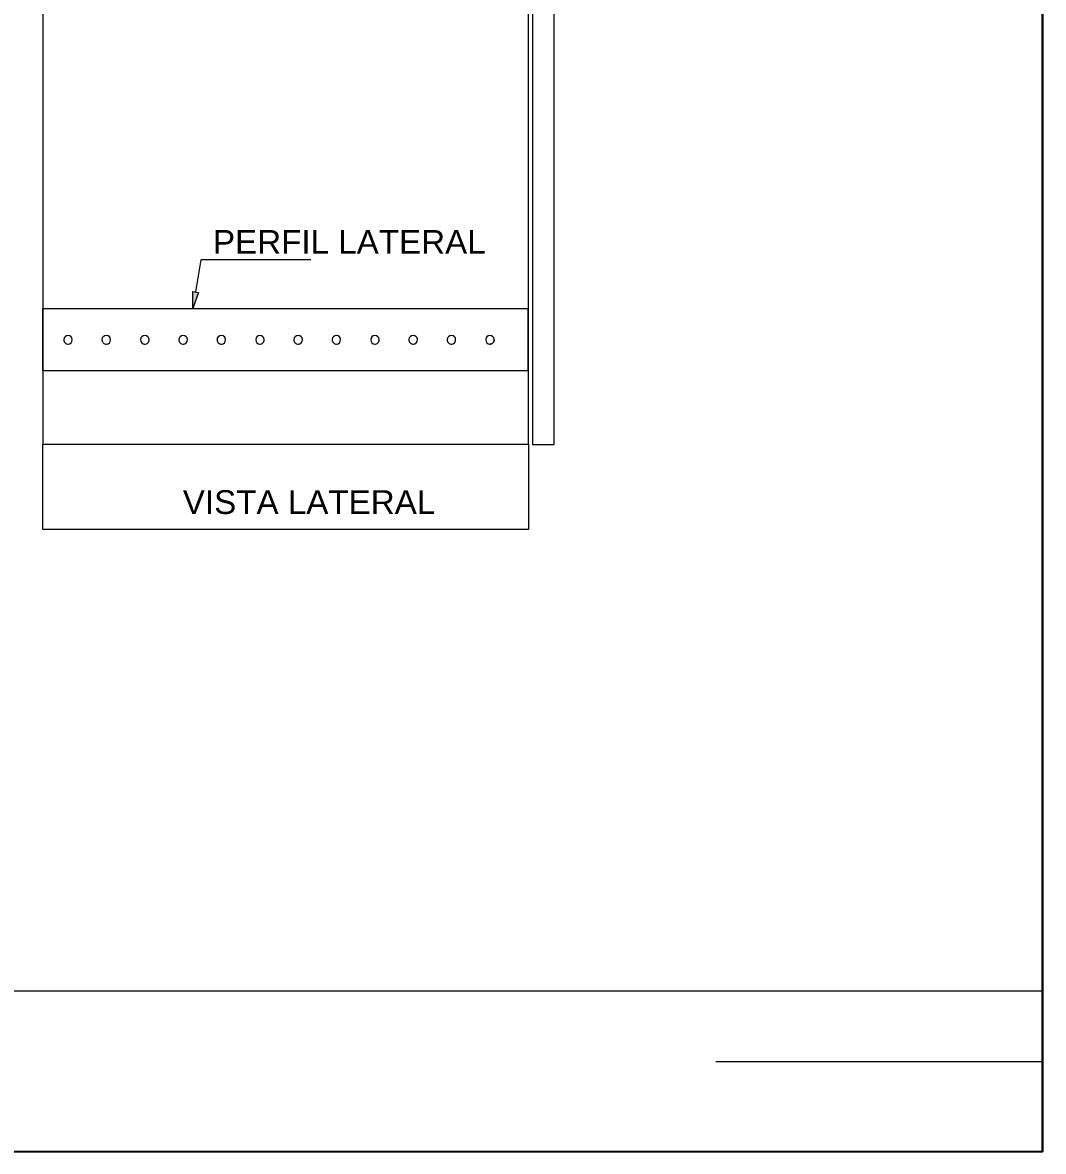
# Model space of a CAD drawing. Header units: millimetres. Extents: x 1004 to 59588, y 686 to 38112.
# Drawn here: x 18243 to 19438, y 10511 to 11833 of the extents above; entities that cross this region are included whole.
import ezdxf

# ---------------------------------------------------------------- set-up
doc = ezdxf.new("R2010")
doc.units = ezdxf.units.MM
for name, color, linetype in [('PDF4_Geometry', 7, 'Continuous'), ('PDF4_Solid Fills', 7, 'Continuous'), ('PDF4_Text', 7, 'Continuous')]:
    doc.layers.add(name, color=color, linetype=linetype)
doc.styles.add('PDF Arial', font='arial.ttf')

msp = doc.modelspace()

# ---------------------------------------------------------------- linework, layer by layer
at = {"layer": 'PDF4_Geometry', "lineweight": 25}
for points in [[(19437.16, 13317.07), (15354.22, 13317.07), (15354.22, 10510.6), (19437.16, 10510.6)], [(19437.16, 10510.6), (19437.16, 13317.07)]]:
    msp.add_lwpolyline(points, close=True, dxfattribs=at)
at = {"layer": 'PDF4_Geometry', "lineweight": 0}
for points in [[(18835.4, 13234.71), (18266.58, 13234.71), (18266.58, 11339.42), (18835.4, 11339.42)], [(18865.4, 13234.71), (18840.11, 13234.71), (18840.11, 11338.83), (18865.4, 11338.83)], [(18448.93, 11517.07), (18442.46, 11498.24), (18442.46, 11518.24)], [(18266.58, 11425.3), (18266.58, 11498.24), (18834.81, 11498.24), (18834.81, 11425.3)], [(18835.4, 11239.42), (18266.58, 11239.42), (18266.58, 11339.42), (18835.4, 11339.42)]]:
    msp.add_lwpolyline(points, close=True, dxfattribs=at)
msp.add_lwpolyline([(18580.69, 11555.3), (18451.87, 11555.3), (18445.4, 11517.65)], dxfattribs=at)
msp.add_lwpolyline([(18790.11, 11456.48, 0.4166667), (18795.4, 11461.77, -0.4166667)], format="xyb", close=True, dxfattribs=at)
at = {"layer": 'PDF4_Geometry', "lineweight": 9}
for points in [[(15354.22, 10698.83), (19438.34, 10698.83)], [(19054.81, 10615.89), (19436.58, 10615.89)]]:
    msp.add_lwpolyline(points, dxfattribs=at)
at = {"layer": 'PDF4_Geometry', "lineweight": 25}
msp.add_lwpolyline([(15354.22, 10510.6), (19437.16, 10510.6)], dxfattribs=at)
msp.add_lwpolyline([(15354.22, 10510.6), (19437.16, 10510.6)], dxfattribs=at)
at = {"layer": 'PDF4_Geometry', "lineweight": 0}
for centre, start, end in [((18296.55, 11461.75), 179.76027, 270.23973), ((18341.26, 11461.75), 179.76027, 270.23973), ((18386.01, 11461.75), 269.76027, 0.23973), ((18431.26, 11461.75), 179.76027, 270.23973), ((18475.97, 11461.75), 179.76027, 270.23973), ((18520.72, 11461.75), 269.76027, 0.23973), ((18565.97, 11461.75), 179.76027, 270.23973), ((18610.67, 11461.75), 179.76027, 270.23973), ((18655.42, 11461.75), 269.76027, 0.23973), ((18700.67, 11461.75), 179.76027, 270.23973), ((18745.38, 11461.75), 179.76027, 270.23973)]:
    msp.add_arc(centre, 5.27, start, end, dxfattribs=at)
for points in [[(18296.58, 11466.48), (18293.63, 11466.48), (18291.28, 11464.71), (18291.28, 11461.77)], [(18301.28, 11461.77), (18301.28, 11464.71), (18298.93, 11466.48), (18296.58, 11466.48)], [(18296.58, 11456.48), (18298.93, 11456.48), (18301.28, 11458.83), (18301.28, 11461.77)], [(18341.28, 11466.48), (18338.34, 11466.48), (18335.99, 11464.71), (18335.99, 11461.77)], [(18345.99, 11461.77), (18345.99, 11464.71), (18344.22, 11466.48), (18341.28, 11466.48)], [(18341.28, 11456.48), (18344.22, 11456.48), (18345.99, 11458.83), (18345.99, 11461.77)], [(18385.99, 11466.48), (18383.63, 11466.48), (18381.28, 11464.71), (18381.28, 11461.77)], [(18381.28, 11461.77), (18381.28, 11458.83), (18383.63, 11456.48), (18385.99, 11456.48)], [(18391.28, 11461.77), (18391.28, 11464.71), (18388.93, 11466.48), (18385.99, 11466.48)], [(18431.28, 11466.48), (18428.34, 11466.48), (18425.99, 11464.71), (18425.99, 11461.77)], [(18435.99, 11461.77), (18435.99, 11464.71), (18433.63, 11466.48), (18431.28, 11466.48)], [(18431.28, 11456.48), (18433.63, 11456.48), (18435.99, 11458.83), (18435.99, 11461.77)], [(18475.99, 11466.48), (18473.05, 11466.48), (18470.69, 11464.71), (18470.69, 11461.77)], [(18480.69, 11461.77), (18480.69, 11464.71), (18478.93, 11466.48), (18475.99, 11466.48)], [(18475.99, 11456.48), (18478.93, 11456.48), (18480.69, 11458.83), (18480.69, 11461.77)], [(18520.69, 11466.48), (18518.34, 11466.48), (18515.99, 11464.71), (18515.99, 11461.77)], [(18515.99, 11461.77), (18515.99, 11458.83), (18518.34, 11456.48), (18520.69, 11456.48)], [(18525.99, 11461.77), (18525.99, 11464.71), (18523.63, 11466.48), (18520.69, 11466.48)], [(18565.99, 11466.48), (18563.05, 11466.48), (18560.69, 11464.71), (18560.69, 11461.77)], [(18570.69, 11461.77), (18570.69, 11464.71), (18568.34, 11466.48), (18565.99, 11466.48)], [(18565.99, 11456.48), (18568.34, 11456.48), (18570.69, 11458.83), (18570.69, 11461.77)], [(18610.69, 11466.48), (18607.75, 11466.48), (18605.4, 11464.71), (18605.4, 11461.77)], [(18615.4, 11461.77), (18615.4, 11464.71), (18613.63, 11466.48), (18610.69, 11466.48)], [(18610.69, 11456.48), (18613.63, 11456.48), (18615.4, 11458.83), (18615.4, 11461.77)], [(18655.4, 11466.48), (18653.05, 11466.48), (18650.69, 11464.71), (18650.69, 11461.77)], [(18650.69, 11461.77), (18650.69, 11458.83), (18653.05, 11456.48), (18655.4, 11456.48)], [(18660.69, 11461.77), (18660.69, 11464.71), (18658.34, 11466.48), (18655.4, 11466.48)], [(18700.69, 11466.48), (18697.75, 11466.48), (18695.4, 11464.71), (18695.4, 11461.77)], [(18705.4, 11461.77), (18705.4, 11464.71), (18703.05, 11466.48), (18700.69, 11466.48)], [(18700.69, 11456.48), (18703.05, 11456.48), (18705.4, 11458.83), (18705.4, 11461.77)], [(18745.4, 11466.48), (18742.46, 11466.48), (18740.11, 11464.71), (18740.11, 11461.77)], [(18750.11, 11461.77), (18750.11, 11464.71), (18748.34, 11466.48), (18745.4, 11466.48)], [(18745.4, 11456.48), (18748.34, 11456.48), (18750.11, 11458.83), (18750.11, 11461.77)], [(18790.11, 11466.48), (18787.16, 11466.48), (18785.4, 11464.71), (18785.4, 11461.77)], [(18790.11, 11466.48), (18787.16, 11466.48), (18785.4, 11464.71), (18785.4, 11461.77)], [(18785.4, 11461.77), (18785.4, 11458.83), (18787.16, 11456.48), (18790.11, 11456.48)], [(18785.4, 11461.77), (18785.4, 11458.83), (18787.16, 11456.48), (18790.11, 11456.48)], [(18795.4, 11461.77), (18795.4, 11464.71), (18793.05, 11466.48), (18790.11, 11466.48)], [(18795.4, 11461.77), (18795.4, 11464.71), (18793.05, 11466.48), (18790.11, 11466.48)]]:
    msp.add_open_spline(points, degree=3, dxfattribs=at)
at = {"layer": 'PDF4_Solid Fills', "lineweight": 0, "transparency": 33554559}
msp.add_solid([(18448.93, 11517.07), (18442.46, 11498.24), (18442.46, 11518.24)], dxfattribs=at)

# ---------------------------------------------------------------- texts
at = {"layer": 'PDF4_Text', "char_height": 27.7907, "attachment_point": 7, "style": 'PDF Arial'}
for s, insert in [('PERFIL LATERAL', (18465.99, 11562.36)), ('VISTA LATERAL', (18430.68, 11257.14))]:
    msp.add_mtext(s, dxfattribs=dict(at, insert=insert))

doc.saveas('drawing.dxf')
